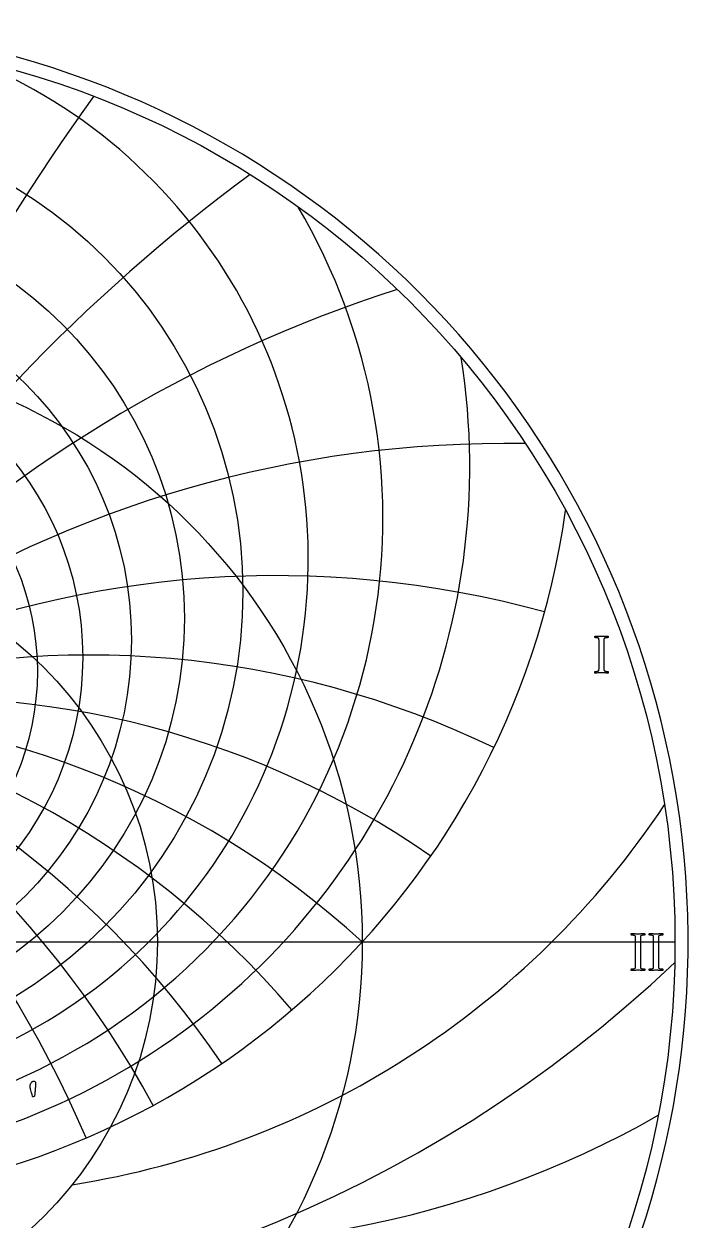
# Model space of a CAD drawing. Header units: millimetres. Extents: x -69 to 69, y -69 to 71.
# Drawn here: x 19.2 to 69.4, y -21 to 69.3 of the extents above; entities that cross this region are included whole.
import ezdxf

# ---------------------------------------------------------------- set-up
doc = ezdxf.new("R2010")
doc.units = ezdxf.units.MM
for name, color, linetype in [('CUT_OUTER', 1, 'Continuous'), ('ENGRAVE', 7, 'Continuous'), ('ENGRAVE_FINE', 8, 'Continuous'), ('TEXT', 5, 'Continuous')]:
    doc.layers.add(name, color=color, linetype=linetype)

msp = doc.modelspace()

# ---------------------------------------------------------------- linework, layer by layer
at = {"layer": 'CUT_OUTER'}
msp.add_arc((-0.0002, -0.0002), 69.3899, 142.382592, 87.802904, dxfattribs=at)
at = {"layer": 'ENGRAVE'}
msp.add_lwpolyline([(-68.4, 0), (68.4, 0)], dxfattribs=at)
for centre, radius in [((0, 0), 68.4), ((0, 26.441), 35.7539), ((0, 24.4479), 31.3393), ((0, 22.8282), 27.3367), ((0, 0), 44.7739), ((0, 21.5079), 23.6585), ((0, 20.4326), 20.2372), ((0, 0), 29.3085)]:
    msp.add_circle(centre, radius, dxfattribs=at)
for centre, radius, start, end in [((0, 28.9104), 40.6984, 111.704296, 68.295704), ((0, 32.0029), 46.3352, 149.450524, 30.549476), ((0, 35.9333), 52.8966, 171.081934, 8.918066), ((0, 41.0277), 60.7287, 187.99044, 352.00956), ((0, -48.8622), 66.2738, 47.5, 132.5), ((0, -48.8622), 66.2738, 47.5, 132.5), ((12.5813, 46.9539), 66.0883, 278.956696, 326.37459), ((30.0679, 52.0792), 74.9735, 261.696718, 299.631033)]:
    msp.add_arc(centre, radius, start, end, dxfattribs=at)
at = {"layer": 'ENGRAVE_FINE'}
for centre, radius, start, end in [((182.0857, -48.8622), 193.7716, 144.424691, 171.127106), ((182.0857, -48.8622), 193.7716, 144.424691, 171.127106), ((114.7896, -48.8622), 132.5476, 126.300381, 166.551685), ((114.7896, -48.8622), 132.5476, 126.300381, 166.551685), ((78.982, -48.8622), 103.1037, 107.824511, 161.802605), ((78.982, -48.8622), 103.1037, 107.824511, 161.802605), ((-55.6103, -48.8622), 86.5143, 23.190077, 90.995041), ((-55.6103, -48.8622), 86.5143, 23.190077, 90.995041), ((55.6103, -48.8622), 86.5143, 89.004959, 156.809923), ((55.6103, -48.8622), 86.5143, 89.004959, 156.809923), ((-38.2632, -48.8622), 76.5264, 28.50781, 105.376456), ((-38.2632, -48.8622), 76.5264, 28.50781, 105.376456), ((38.2632, -48.8622), 76.5264, 74.623544, 151.49219), ((38.2632, -48.8622), 76.5264, 74.623544, 151.49219), ((-24.1217, -48.8622), 70.5271, 34.247994, 115.709478), ((-24.1217, -48.8622), 70.5271, 34.247994, 115.709478), ((24.1217, -48.8622), 70.5271, 64.290522, 145.752006), ((24.1217, -48.8622), 70.5271, 64.290522, 145.752006), ((-11.6859, -48.8622), 67.2962, 40.52957, 124.656393), ((-11.6859, -48.8622), 67.2962, 40.52957, 124.656393), ((11.6859, -48.8622), 67.2962, 55.343607, 139.47043), ((11.6859, -48.8622), 67.2962, 55.343607, 139.47043), ((0, 70.6318), 99.4314, 226.548961, 313.451039)]:
    msp.add_arc(centre, radius, start, end, dxfattribs=at)
at = {"layer": 'TEXT'}
for points in [[(62.8491, 23.0911), (62.9113, 23.0915), (62.9726, 23.0927), (63.0332, 23.0948), (63.0929, 23.0976), (63.1529, 23.1007), (63.2143, 23.1035), (63.277, 23.1061), (63.341, 23.1084), (63.3484, 23.0981), (63.3534, 23.0846), (63.356, 23.0679), (63.3561, 23.048), (63.3544, 23.028), (63.3513, 23.0113), (63.3468, 22.9978), (63.341, 22.9876), (63.3254, 22.9872), (63.3043, 22.9859), (63.2779, 22.9839), (63.2461, 22.9811), (63.2121, 22.9774), (63.1792, 22.973), (63.1474, 22.9677), (63.1166, 22.9617), (63.0897, 22.9544), (63.0692, 22.9455), (63.0552, 22.935), (63.0476, 22.9228), (63.0418, 22.8996), (63.0374, 22.8732), (63.0343, 22.8436), (63.0325, 22.8107), (63.0316, 22.7753), (63.0309, 22.7384), (63.0305, 22.6998), (63.0303, 22.6596), (63.0303, 22.6532), (63.0303, 22.6467), (63.0303, 22.6402), (63.0303, 22.6337), (63.0303, 22.6273), (63.0303, 22.6208), (63.0303, 22.6143), (63.0303, 22.6079), (63.0303, 20.8086), (63.0303, 20.8021), (63.0303, 20.7956), (63.0303, 20.7892), (63.0303, 20.7827), (63.0303, 20.7762), (63.0303, 20.7697), (63.0303, 20.7633), (63.0303, 20.7568), (63.0305, 20.7167), (63.0309, 20.6786), (63.0316, 20.6423), (63.0325, 20.6079), (63.0343, 20.576), (63.0374, 20.547), (63.0418, 20.521), (63.0476, 20.4979), (63.0552, 20.4874), (63.0692, 20.4774), (63.0897, 20.468), (63.1166, 20.4591), (63.1474, 20.4511), (63.1792, 20.4445), (63.2121, 20.4392), (63.2461, 20.4353), (63.2779, 20.4325), (63.3043, 20.4305), (63.3254, 20.4293), (63.341, 20.4289), (63.3468, 20.4186), (63.3513, 20.4051), (63.3544, 20.3884), (63.3561, 20.3685), (63.356, 20.3485), (63.3534, 20.3318), (63.3484, 20.3183), (63.341, 20.308), (63.277, 20.3122), (63.2143, 20.3161), (63.1529, 20.3198), (63.0929, 20.3231), (63.0332, 20.326), (62.9726, 20.328), (62.9113, 20.3292), (62.8491, 20.3296), (62.7884, 20.3292), (62.7272, 20.328), (62.6655, 20.326), (62.6032, 20.3231), (62.5403, 20.3198), (62.477, 20.3161), (62.4131, 20.3122), (62.3486, 20.308), (62.3412, 20.3183), (62.3362, 20.3318), (62.3336, 20.3485), (62.3335, 20.3685), (62.3353, 20.3884), (62.3384, 20.4051), (62.3428, 20.4186), (62.3486, 20.4289), (62.3642, 20.4293), (62.3853, 20.4305), (62.4117, 20.4325), (62.4435, 20.4353), (62.4776, 20.4392), (62.5109, 20.4445), (62.5434, 20.4511), (62.5751, 20.4591), (62.6028, 20.468), (62.6231, 20.4774), (62.6362, 20.4874), (62.642, 20.4979), (62.6497, 20.5257), (62.6555, 20.5572), (62.6594, 20.5926), (62.6614, 20.6317), (62.6624, 20.6735), (62.663, 20.7169), (62.6634, 20.7619), (62.6636, 20.8086), (62.6636, 22.6079), (62.6634, 22.6546), (62.663, 22.7001), (62.6624, 22.7442), (62.6614, 22.7869), (62.6594, 22.827), (62.6555, 22.863), (62.6497, 22.8949), (62.642, 22.9228), (62.6362, 22.935), (62.6231, 22.9455), (62.6028, 22.9544), (62.5751, 22.9617), (62.5434, 22.9677), (62.5109, 22.973), (62.4776, 22.9774), (62.4435, 22.9811), (62.4117, 22.9839), (62.3853, 22.9859), (62.3642, 22.9872), (62.3486, 22.9876), (62.3428, 22.9978), (62.3384, 23.0113), (62.3353, 23.028), (62.3335, 23.048), (62.3336, 23.0679), (62.3362, 23.0846), (62.3412, 23.0981), (62.3486, 23.1084), (62.4131, 23.1061), (62.477, 23.1035), (62.5403, 23.1007), (62.6032, 23.0976), (62.6655, 23.0948), (62.7272, 23.0927), (62.7884, 23.0915), (62.8491, 23.0911)], [(65.609, 0.6232), (65.6712, 0.6236), (65.7326, 0.6248), (65.7931, 0.6268), (65.8528, 0.6297), (65.9128, 0.6328), (65.9742, 0.6356), (66.0369, 0.6382), (66.1009, 0.6405), (66.1084, 0.6302), (66.1133, 0.6167), (66.1159, 0.6), (66.116, 0.58), (66.1143, 0.5601), (66.1112, 0.5434), (66.1067, 0.5299), (66.1009, 0.5196), (66.0853, 0.5192), (66.0643, 0.518), (66.0378, 0.516), (66.006, 0.5132), (65.972, 0.5095), (65.9391, 0.5051), (65.9073, 0.4998), (65.8766, 0.4937), (65.8496, 0.4865), (65.8291, 0.4776), (65.8151, 0.467), (65.8075, 0.4549), (65.8017, 0.4317), (65.7973, 0.4053), (65.7942, 0.3756), (65.7924, 0.3427), (65.7915, 0.3074), (65.7908, 0.2705), (65.7904, 0.2319), (65.7903, 0.1917), (65.7903, 0.1852), (65.7903, 0.1788), (65.7903, 0.1723), (65.7903, 0.1658), (65.7903, 0.1593), (65.7903, 0.1529), (65.7903, 0.1464), (65.7903, 0.1399), (65.7903, -1.6594), (65.7903, -1.6658), (65.7903, -1.6723), (65.7903, -1.6788), (65.7903, -1.6852), (65.7903, -1.6917), (65.7903, -1.6982), (65.7903, -1.7047), (65.7903, -1.7111), (65.7904, -1.7512), (65.7908, -1.7893), (65.7915, -1.8256), (65.7924, -1.86), (65.7942, -1.892), (65.7973, -1.9209), (65.8017, -1.947), (65.8075, -1.97), (65.8151, -1.9805), (65.8291, -1.9905), (65.8496, -2), (65.8766, -2.0089), (65.9073, -2.0168), (65.9391, -2.0234), (65.972, -2.0287), (66.006, -2.0326), (66.0378, -2.0354), (66.0643, -2.0374), (66.0853, -2.0387), (66.1009, -2.0391), (66.1067, -2.0493), (66.1112, -2.0628), (66.1143, -2.0795), (66.116, -2.0995), (66.1159, -2.1194), (66.1133, -2.1361), (66.1084, -2.1496), (66.1009, -2.1599), (66.0369, -2.1557), (65.9742, -2.1518), (65.9128, -2.1481), (65.8528, -2.1448), (65.7931, -2.1419), (65.7326, -2.1399), (65.6712, -2.1387), (65.609, -2.1383), (65.5484, -2.1387), (65.4871, -2.1399), (65.4254, -2.1419), (65.3631, -2.1448), (65.3003, -2.1481), (65.2369, -2.1518), (65.173, -2.1557), (65.1085, -2.1599), (65.1011, -2.1496), (65.0961, -2.1361), (65.0936, -2.1194), (65.0934, -2.0995), (65.0952, -2.0795), (65.0983, -2.0628), (65.1027, -2.0493), (65.1085, -2.0391), (65.1242, -2.0387), (65.1452, -2.0374), (65.1716, -2.0354), (65.2034, -2.0326), (65.2376, -2.0287), (65.2709, -2.0234), (65.3034, -2.0168), (65.3351, -2.0089), (65.3627, -2), (65.3831, -1.9905), (65.3961, -1.9805), (65.4019, -1.97), (65.4096, -1.9422), (65.4154, -1.9107), (65.4193, -1.8754), (65.4213, -1.8363), (65.4223, -1.7945), (65.423, -1.751), (65.4234, -1.706), (65.4235, -1.6594), (65.4235, 0.1399), (65.4234, 0.1867), (65.423, 0.2322), (65.4223, 0.2763), (65.4213, 0.319), (65.4193, 0.359), (65.4154, 0.395), (65.4096, 0.427), (65.4019, 0.4549), (65.3961, 0.467), (65.3831, 0.4776), (65.3627, 0.4865), (65.3351, 0.4937), (65.3034, 0.4998), (65.2709, 0.5051), (65.2376, 0.5095), (65.2034, 0.5132), (65.1716, 0.516), (65.1452, 0.518), (65.1242, 0.5192), (65.1085, 0.5196), (65.1027, 0.5299), (65.0983, 0.5434), (65.0952, 0.5601), (65.0934, 0.58), (65.0936, 0.6), (65.0961, 0.6167), (65.1011, 0.6302), (65.1085, 0.6405), (65.173, 0.6382), (65.2369, 0.6356), (65.3003, 0.6328), (65.3631, 0.6297), (65.4254, 0.6268), (65.4871, 0.6248), (65.5484, 0.6236), (65.609, 0.6232)], [(66.9725, 0.6232), (67.0347, 0.6236), (67.096, 0.6248), (67.1566, 0.6268), (67.2163, 0.6297), (67.2763, 0.6328), (67.3377, 0.6356), (67.4004, 0.6382), (67.4644, 0.6405), (67.4718, 0.6302), (67.4768, 0.6167), (67.4794, 0.6), (67.4795, 0.58), (67.4778, 0.5601), (67.4747, 0.5434), (67.4702, 0.5299), (67.4644, 0.5196), (67.4488, 0.5192), (67.4277, 0.518), (67.4013, 0.516), (67.3695, 0.5132), (67.3355, 0.5095), (67.3026, 0.5051), (67.2708, 0.4998), (67.2401, 0.4937), (67.2131, 0.4865), (67.1926, 0.4776), (67.1786, 0.467), (67.171, 0.4549), (67.1652, 0.4317), (67.1608, 0.4053), (67.1577, 0.3756), (67.1559, 0.3427), (67.155, 0.3074), (67.1543, 0.2705), (67.1539, 0.2319), (67.1538, 0.1917), (67.1538, 0.1852), (67.1538, 0.1788), (67.1538, 0.1723), (67.1538, 0.1658), (67.1538, 0.1593), (67.1538, 0.1529), (67.1538, 0.1464), (67.1538, 0.1399), (67.1538, -1.6594), (67.1538, -1.6658), (67.1538, -1.6723), (67.1538, -1.6788), (67.1538, -1.6852), (67.1538, -1.6917), (67.1538, -1.6982), (67.1538, -1.7047), (67.1538, -1.7111), (67.1539, -1.7512), (67.1543, -1.7893), (67.155, -1.8256), (67.1559, -1.86), (67.1577, -1.892), (67.1608, -1.9209), (67.1652, -1.947), (67.171, -1.97), (67.1786, -1.9805), (67.1926, -1.9905), (67.2131, -2), (67.2401, -2.0089), (67.2708, -2.0168), (67.3026, -2.0234), (67.3355, -2.0287), (67.3695, -2.0326), (67.4013, -2.0354), (67.4277, -2.0374), (67.4488, -2.0387), (67.4644, -2.0391), (67.4702, -2.0493), (67.4747, -2.0628), (67.4778, -2.0795), (67.4795, -2.0995), (67.4794, -2.1194), (67.4768, -2.1361), (67.4718, -2.1496), (67.4644, -2.1599), (67.4004, -2.1557), (67.3377, -2.1518), (67.2763, -2.1481), (67.2163, -2.1448), (67.1566, -2.1419), (67.096, -2.1399), (67.0347, -2.1387), (66.9725, -2.1383), (66.9119, -2.1387), (66.8506, -2.1399), (66.7889, -2.1419), (66.7266, -2.1448), (66.6638, -2.1481), (66.6004, -2.1518), (66.5365, -2.1557), (66.472, -2.1599), (66.4646, -2.1496), (66.4596, -2.1361), (66.457, -2.1194), (66.4569, -2.0995), (66.4587, -2.0795), (66.4618, -2.0628), (66.4662, -2.0493), (66.472, -2.0391), (66.4877, -2.0387), (66.5087, -2.0374), (66.5351, -2.0354), (66.5669, -2.0326), (66.6011, -2.0287), (66.6344, -2.0234), (66.6669, -2.0168), (66.6985, -2.0089), (66.7262, -2), (66.7465, -1.9905), (66.7596, -1.9805), (66.7654, -1.97), (66.7731, -1.9422), (66.7789, -1.9107), (66.7828, -1.8754), (66.7848, -1.8363), (66.7858, -1.7945), (66.7865, -1.751), (66.7869, -1.706), (66.787, -1.6594), (66.787, 0.1399), (66.7869, 0.1867), (66.7865, 0.2322), (66.7858, 0.2763), (66.7848, 0.319), (66.7828, 0.359), (66.7789, 0.395), (66.7731, 0.427), (66.7654, 0.4549), (66.7596, 0.467), (66.7465, 0.4776), (66.7262, 0.4865), (66.6985, 0.4937), (66.6669, 0.4998), (66.6344, 0.5051), (66.6011, 0.5095), (66.5669, 0.5132), (66.5351, 0.516), (66.5087, 0.518), (66.4877, 0.5192), (66.472, 0.5196), (66.4662, 0.5299), (66.4618, 0.5434), (66.4587, 0.5601), (66.4569, 0.58), (66.457, 0.6), (66.4596, 0.6167), (66.4646, 0.6302), (66.472, 0.6405), (66.5365, 0.6382), (66.6004, 0.6356), (66.6638, 0.6328), (66.7266, 0.6297), (66.7889, 0.6268), (66.8506, 0.6248), (66.9119, 0.6236), (66.9725, 0.6232)], [(19.9669, -10.5082), (20.0057, -10.5126), (20.0411, -10.5258), (20.0731, -10.5477), (20.1018, -10.5784), (20.1014, -10.6099), (20.1004, -10.6505), (20.0987, -10.7002), (20.0964, -10.759), (20.0933, -10.8243), (20.0896, -10.8932), (20.0852, -10.9659), (20.0802, -11.0422), (20.0746, -11.1201), (20.0687, -11.1973), (20.0625, -11.2738), (20.0559, -11.3496), (20.0493, -11.4221), (20.0431, -11.4885), (20.0372, -11.5489), (20.0316, -11.6031), (20.0148, -11.6315), (19.9912, -11.6571), (19.9608, -11.68), (19.9238, -11.7002), (19.9086, -11.6982), (19.8955, -11.6921), (19.8843, -11.682), (19.8752, -11.6679), (19.8344, -11.5305), (19.7984, -11.4042), (19.767, -11.2891), (19.7404, -11.1851), (19.7191, -11.0923), (19.704, -11.0105), (19.6949, -10.9399), (19.6918, -10.8804), (19.694, -10.842), (19.7006, -10.8022), (19.7116, -10.7611), (19.7269, -10.7186), (19.7461, -10.677), (19.7687, -10.6384), (19.7947, -10.6028), (19.824, -10.5703), (19.8562, -10.5431), (19.8907, -10.5238), (19.9276, -10.5121), (19.9669, -10.5082)]]:
    msp.add_lwpolyline(points, close=True, dxfattribs=at)

doc.saveas('drawing.dxf')
